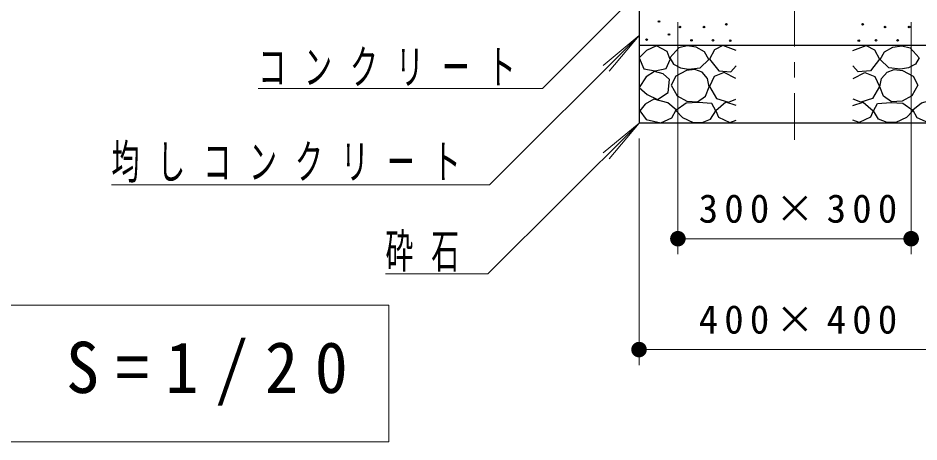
# Model space of a CAD drawing. Units: millimetres on the paper. Extents: x -385 to 0, y -19 to 267.
# Drawn here: x -282.2 to -224.2, y 35.9 to 63.2 of the extents above; entities that cross this region are included whole.
import ezdxf

# ---------------------------------------------------------------- set-up
doc = ezdxf.new("R2010")
doc.units = ezdxf.units.MM
doc.linetypes.add('USER2', pattern=[6, 3, -1, 1, -1])
doc.layers.add('LY_1', color=7, linetype='Continuous', lineweight=13)
doc.styles.add('ＭＳ ゴシック', font='')
doc.styles.get('ＭＳ ゴシック').set_extended_font_data('MS Gothic')

# ---------------------------------------------------------------- blocks, each defined once
blk = doc.blocks.new('filled_dot')
at = {"color": 0, "linetype": 'Continuous', "lineweight": -2, "const_width": 1.25}
blk.add_lwpolyline([(-0.625, 0, 1), (0.625, 0, 1)], format="xyb", close=True, dxfattribs=at)

msp = doc.modelspace()

# ---------------------------------------------------------------- linework, layer by layer
at = {"layer": 'LY_1', "linetype": 'USER2'}
msp.add_line((-232.23, 55.321), (-232.23, 90.111), dxfattribs=at)
at = {"layer": 'LY_1'}
for p, q in [((-248.445, 58.624), (-238.159, 68.907)), ((-239.73, 62.895), (-239.73, 47.949)), ((-224.73, 62.895), (-224.73, 47.949)), ((-251.845, 52.409), (-242.23, 62.024)), ((-242.23, 62.024), (-244.528, 60.095)), ((-242.23, 62.024), (-244.159, 59.726)), ((-266.722, 58.624), (-248.445, 58.624)), ((-251.947, 46.677), (-242.23, 56.395)), ((-242.23, 56.395), (-244.528, 54.466)), ((-242.23, 56.395), (-244.159, 54.096)), ((-242.23, 55.395), (-242.23, 40.811)), ((-276.162, 52.409), (-251.845, 52.409)), ((-224.73, 48.949), (-239.73, 48.949)), ((-258.542, 46.677), (-251.947, 46.677)), ((-258.33, 44.663), (-306.13, 44.663)), ((-258.33, 35.863), (-258.33, 44.663)), ((-222.23, 41.811), (-242.23, 41.811)), ((-306.13, 35.863), (-258.33, 35.863))]:
    msp.add_line(p, q, dxfattribs=at)
at = {"layer": 'LY_1', "lineweight": 25}
for p, q in [((-242.23, 63.895), (-242.23, 56.395)), ((-222.23, 61.395), (-242.23, 61.395)), ((-222.23, 56.395), (-242.23, 56.395))]:
    msp.add_line(p, q, dxfattribs=at)
for points in [[(-241.108, 61.365), (-241.741, 61.064), (-242.217, 60.588), (-241.916, 59.891), (-241.187, 59.749), (-240.49, 59.907), (-240.236, 60.493), (-240.427, 61)], [(-239.137, 61.369), (-239.664, 61.234), (-240.245, 60.599), (-240.015, 60.18), (-239.558, 59.943), (-239.042, 59.869), (-238.299, 59.937), (-237.731, 60.477), (-238.015, 60.977), (-238.548, 61.288)], [(-225.324, 61.369), (-224.797, 61.234), (-224.216, 60.599), (-224.445, 60.18), (-224.903, 59.943), (-225.418, 59.869), (-226.162, 59.937), (-226.729, 60.477), (-226.446, 60.977), (-225.912, 61.288)], [(-241.235, 59.717), (-241.773, 59.369), (-242.217, 58.687), (-241.71, 58.228), (-241.044, 57.911), (-240.347, 58.355), (-240.268, 59.194), (-240.676, 59.557)], [(-239.772, 58.153), (-239.15, 57.808), (-238.474, 57.761), (-237.961, 58.122), (-237.718, 58.72), (-237.829, 59.258), (-238.177, 59.666), (-238.643, 59.831), (-239.177, 59.774), (-239.867, 59.406), (-240.164, 58.828)], [(-224.689, 58.153), (-225.31, 57.808), (-225.986, 57.761), (-226.499, 58.122), (-226.743, 58.72), (-226.631, 59.258), (-226.283, 59.666), (-225.817, 59.831), (-225.283, 59.774), (-224.593, 59.406), (-224.297, 58.828)], [(-241.275, 57.92), (-241.844, 57.601), (-242.182, 57.179), (-241.779, 56.613), (-240.836, 56.41), (-240.12, 56.729), (-239.847, 57.234), (-240.386, 57.689)], [(-238.42, 57.713), (-239.204, 57.673), (-239.866, 57.2), (-239.434, 56.74), (-238.745, 56.429), (-238.18, 56.421), (-237.636, 56.646), (-237.299, 57.173), (-237.555, 57.659)], [(-226.04, 57.713), (-225.256, 57.673), (-224.594, 57.2), (-225.027, 56.74), (-225.716, 56.429), (-226.281, 56.421), (-226.824, 56.646), (-227.162, 57.173), (-226.905, 57.659)], [(-223.185, 57.92), (-222.616, 57.601), (-222.278, 57.179), (-222.682, 56.613), (-223.624, 56.41), (-224.34, 56.729), (-224.613, 57.234), (-224.074, 57.689)]]:
    msp.add_lwpolyline(points, close=True, dxfattribs=at)
for points in [[(-235.98, 61.06), (-236.836, 61.376), (-237.374, 61.107), (-237.691, 60.505), (-237.105, 59.745), (-236.329, 59.681), (-235.98, 60.077)], [(-228.48, 61.06), (-227.625, 61.376), (-227.086, 61.107), (-226.769, 60.505), (-227.355, 59.745), (-228.132, 59.681), (-228.48, 60.077)], [(-235.996, 59.253), (-236.756, 59.65), (-237.39, 59.396), (-237.691, 58.747), (-237.248, 57.97), (-236.487, 57.733), (-235.996, 57.939)], [(-228.464, 59.253), (-227.704, 59.65), (-227.07, 59.396), (-226.769, 58.747), (-227.213, 57.97), (-227.973, 57.733), (-228.464, 57.939)], [(-235.98, 57.527), (-236.646, 57.733), (-237.295, 57.178), (-237.121, 56.782), (-236.392, 56.418), (-235.98, 56.576)], [(-228.48, 57.527), (-227.815, 57.733), (-227.165, 57.178), (-227.34, 56.782), (-228.068, 56.418), (-228.48, 56.576)]]:
    msp.add_lwpolyline(points, dxfattribs=at)
for centre in [(-240.949, 62.933), (-239.603, 62.569), (-238.055, 62.572), (-236.609, 62.748), (-227.851, 62.748), (-226.405, 62.572), (-224.858, 62.569), (-240.3, 62.093), (-241.741, 61.761), (-238.858, 61.713), (-237.474, 61.721), (-236.366, 61.694), (-228.094, 61.694), (-226.986, 61.721), (-225.602, 61.713)]:
    msp.add_circle(centre, 0.05, dxfattribs=at)

# ---------------------------------------------------------------- block references
at = {"layer": 'LY_1', "xscale": 0.4, "yscale": 0.4}
for p in [(-239.73, 48.949), (-242.23, 41.811)]:
    msp.add_blockref('filled_dot', p, dxfattribs=at)
at = {"layer": 'LY_1', "xscale": 0.4, "yscale": 0.4, "rotation": 180}
msp.add_blockref('filled_dot', (-224.73, 48.949), dxfattribs=at)

# ---------------------------------------------------------------- texts
at = {"layer": 'LY_1', "style": 'ＭＳ ゴシック'}
for s, insert, char_height, attachment_point in [('\\T1.64;\\W0.6;コンクリート', (-266.722, 58.774), 2.199, 7), ('\\T1.64;\\W0.6;均しコンクリート', (-276.162, 52.559), 2.199, 7), ('\\T1.32;300×300', (-231.81, 49.949), 1.833, 8), ('\\T1.64;\\W0.6;砕石', (-258.542, 46.827), 2.199, 7), ('\\T1.32;400×400', (-231.81, 42.811), 1.833, 8), ('\\T1.5;\\W0.95;立面図\u3000S=1/20', (-304.73, 40.263), 3.299, 4)]:
    msp.add_mtext(s, dxfattribs=dict(at, insert=insert, char_height=char_height, attachment_point=attachment_point))

doc.saveas('drawing.dxf')
